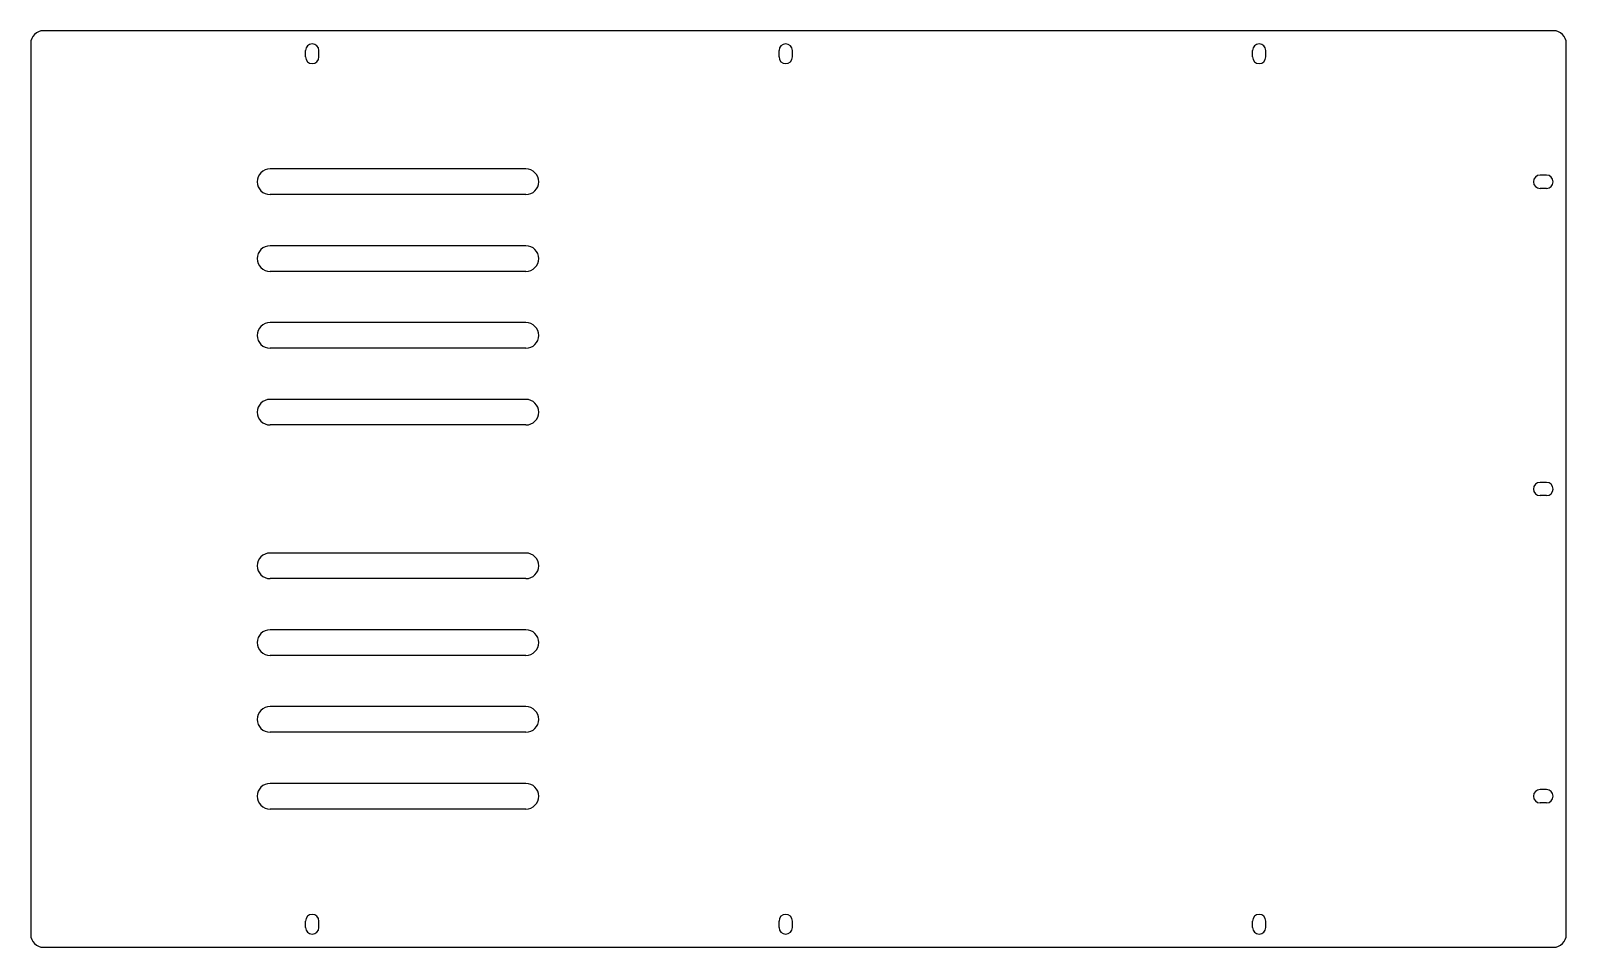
# Model space of a CAD drawing. Extents: x -194 to 406, y -179 to 179.
import ezdxf

# ---------------------------------------------------------------- set-up
doc = ezdxf.new("R2010")
doc.units = 0
doc.layers.add('Shape2DView028', color=7, linetype='CONTINUOUS')

msp = doc.modelspace()

# ---------------------------------------------------------------- linework, layer by layer
at = {"layer": 'Shape2DView028'}
for p, q in [((-193.5, 174), (-193.5, -174)), ((401.5, 179), (-188.5, 179)), ((406.5, -174), (406.5, 174)), ((-86.1, 170), (-86.1, 171.25)), ((-86.1, 168.75), (-86.1, 170)), ((-80.9, 170), (-80.9, 171.25)), ((-80.9, 168.75), (-80.9, 170)), ((98.9, 170), (98.9, 171.25)), ((98.9, 168.75), (98.9, 170)), ((104.1, 170), (104.1, 171.25)), ((104.1, 168.75), (104.1, 170)), ((283.9, 170), (283.9, 171.25)), ((283.9, 168.75), (283.9, 170)), ((289.1, 170), (289.1, 171.25)), ((289.1, 168.75), (289.1, 170)), ((0, 125), (-100, 125)), ((397.5, 122.6), (396.25, 122.6)), ((398.75, 122.6), (397.5, 122.6)), ((0, 115), (-100, 115)), ((397.5, 117.4), (396.25, 117.4)), ((398.75, 117.4), (397.5, 117.4)), ((0, 95), (-100, 95)), ((0, 85), (-100, 85)), ((0, 65), (-100, 65)), ((0, 55), (-100, 55)), ((0, 35), (-100, 35)), ((0, 25), (-100, 25)), ((397.5, 2.6), (396.25, 2.6)), ((398.75, 2.6), (397.5, 2.6)), ((397.5, -2.6), (396.25, -2.6)), ((398.75, -2.6), (397.5, -2.6)), ((0, -25), (-100, -25)), ((0, -35), (-100, -35)), ((0, -55), (-100, -55)), ((0, -65), (-100, -65)), ((0, -85), (-100, -85)), ((0, -95), (-100, -95)), ((0, -115), (-100, -115)), ((397.5, -117.4), (396.25, -117.4)), ((398.75, -117.4), (397.5, -117.4)), ((0, -125), (-100, -125)), ((397.5, -122.6), (396.25, -122.6)), ((398.75, -122.6), (397.5, -122.6)), ((-86.1, -170), (-86.1, -168.75)), ((-86.1, -171.25), (-86.1, -170)), ((-80.9, -170), (-80.9, -168.75)), ((-80.9, -171.25), (-80.9, -170)), ((98.9, -170), (98.9, -168.75)), ((98.9, -171.25), (98.9, -170)), ((104.1, -170), (104.1, -168.75)), ((104.1, -171.25), (104.1, -170)), ((283.9, -170), (283.9, -168.75)), ((283.9, -171.25), (283.9, -170)), ((289.1, -170), (289.1, -168.75)), ((289.1, -171.25), (289.1, -170)), ((-188.5, -179), (401.5, -179))]:
    msp.add_line(p, q, dxfattribs=at)
for centre, radius, start, end in [((-188.5, 174), 5, 90, 180), ((401.5, 174), 5, 0, 90), ((-83.5, 171.25), 2.6, 0, 180), ((-83.5, 168.75), 2.6, 180, 0), ((101.5, 171.25), 2.6, 0, 180), ((101.5, 168.75), 2.6, 180, 0), ((286.5, 171.25), 2.6, 0, 180), ((286.5, 168.75), 2.6, 180, 0), ((-100, 120), 5, 90, -90), ((0, 120), 5, -90, 90), ((396.25, 120), 2.6, 90, -90), ((398.75, 120), 2.6, -90, 90), ((-100, 90), 5, 90, -90), ((0, 90), 5, -90, 90), ((-100, 60), 5, 90, -90), ((0, 60), 5, -90, 90), ((-100, 30), 5, 90, -90), ((0, 30), 5, -90, 90), ((396.25, 0), 2.6, 90, -90), ((398.75, 0), 2.6, -90, 90), ((-100, -30), 5, 90, -90), ((0, -30), 5, -90, 90), ((-100, -60), 5, 90, -90), ((0, -60), 5, -90, 90), ((-100, -90), 5, 90, -90), ((0, -90), 5, -90, 90), ((-100, -120), 5, 90, -90), ((0, -120), 5, -90, 90), ((396.25, -120), 2.6, 90, -90), ((398.75, -120), 2.6, -90, 90), ((-83.5, -168.75), 2.6, 0, 180), ((101.5, -168.75), 2.6, 0, 180), ((286.5, -168.75), 2.6, 0, 180), ((-188.5, -174), 5, 180, -90), ((-83.5, -171.25), 2.6, 180, 0), ((101.5, -171.25), 2.6, 180, 0), ((286.5, -171.25), 2.6, 180, 0), ((401.5, -174), 5, -90, 0)]:
    msp.add_arc(centre, radius, start, end, dxfattribs=at)

doc.saveas('drawing.dxf')
